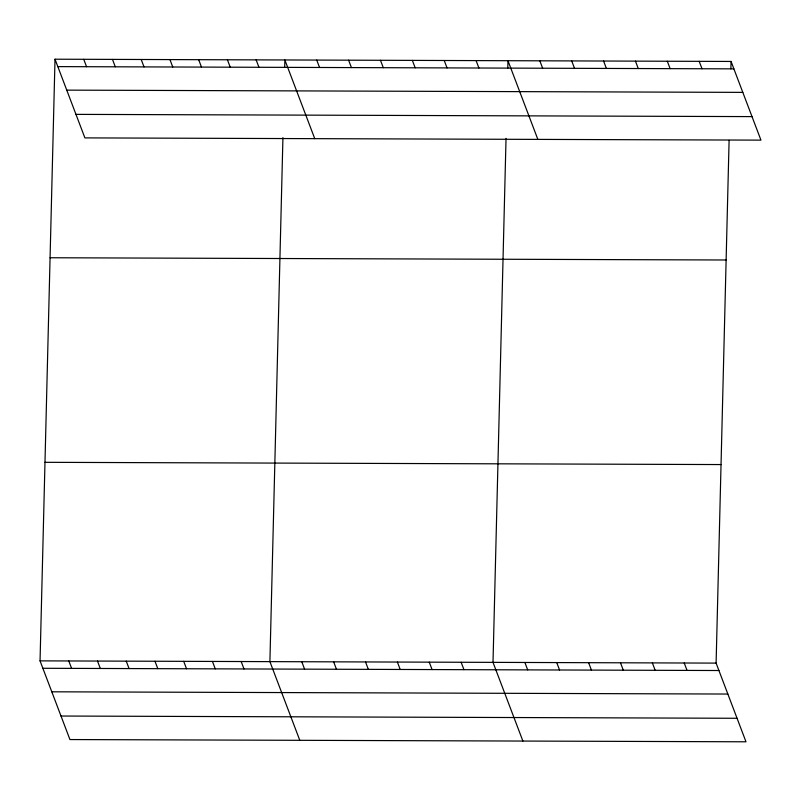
<?xml version="1.0" encoding="UTF-8"?>
<svg xmlns="http://www.w3.org/2000/svg" width="801" height="801" viewBox="0 0 801 801"><rect width="100%" height="100%" fill="white"/><g stroke="black" fill="none" stroke-linecap="round" stroke-linejoin="round"><path stroke-width="1.2" d="M729.1 140.375L716.104 663.108L745.991 741.796L69.937 739.553L40.05 660.865L55.009 59.204L731.063 61.447L760.95 140.135L84.896 137.892L55.009 59.204M282.933 137.662L269.907 661.626L299.794 740.314M284.685 67.364L284.866 59.965L314.753 138.653M506.032 138.403L493.005 662.367L522.893 741.055M507.784 68.105L507.964 60.706L537.851 139.394M730.872 68.846L731.063 61.447M57.822 66.613L733.876 68.856M66.763 90.133L742.807 92.375M75.965 114.373L752.019 116.606M50.073 257.752L726.127 259.995M44.986 462.317L721.04 464.56M40.05 660.865L716.104 663.108M42.864 668.284L718.918 670.517M51.805 691.804L727.849 694.046M61.006 716.034L737.06 718.277M699.193 61.337L702.006 68.746M667.313 61.236L670.137 68.646M635.443 61.126L638.267 68.536M603.574 61.026L606.387 68.435M571.704 60.916L574.517 68.325M539.834 60.806L542.647 68.225M476.094 60.596L478.908 68.015M684.224 663.008L687.048 670.417M444.225 60.496L447.038 67.905M652.354 662.898L655.178 670.307M412.355 60.385L415.168 67.805M620.485 662.797L623.298 670.207M380.475 60.285L383.299 67.695M588.615 662.687L591.428 670.097M348.605 60.175L351.429 67.584M556.745 662.577L559.559 669.996M316.735 60.075L319.549 67.484M524.875 662.477L527.689 669.886M256.14 59.875L258.953 67.284M461.136 662.267L463.949 669.676M227.404 59.775L230.217 67.184M429.266 662.157L432.079 669.576M198.668 59.685L201.482 67.094M169.942 59.584L172.756 66.994M397.386 662.057L400.21 669.466M141.206 59.494L144.02 66.904M365.516 661.946L368.34 669.356M112.47 59.394L115.294 66.803M333.647 661.846L336.46 669.256M83.745 59.304L86.558 66.713M301.777 661.736L304.59 669.145M241.171 661.536L243.995 668.945M212.445 661.436L215.259 668.855M183.709 661.346L186.523 668.755M154.973 661.246L157.797 668.665M126.248 661.155L129.061 668.565M97.512 661.055L100.325 668.475M68.786 660.965L71.599 668.374"/></g></svg>
